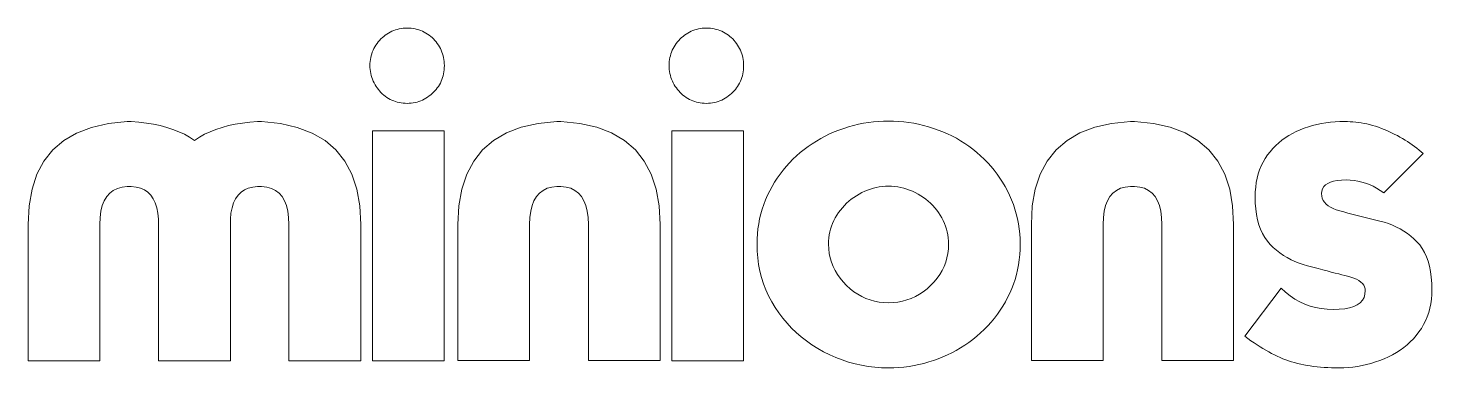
# Model space of a CAD drawing. Extents: x 340 to 400.9, y 519.6 to 534.3.
import ezdxf

# ---------------------------------------------------------------- set-up
doc = ezdxf.new("R2010")
doc.units = 0

msp = doc.modelspace()

# ---------------------------------------------------------------- linework, layer by layer
at = {"color": 7, "lineweight": 13}
for points in [[(358.095886, 532.703308), (358.09375, 532.610962), (358.087341, 532.520752), (358.07663, 532.432739), (358.061646, 532.346802), (358.042389, 532.263062), (358.01886, 532.181396), (357.991028, 532.101929), (357.958923, 532.024597), (357.922516, 531.949402), (357.881866, 531.876343), (357.837494, 531.805664), (357.790009, 531.737793), (357.739441, 531.672607), (357.68573, 531.610168), (357.628906, 531.550415), (357.56897, 531.493408), (357.50592, 531.439087), (357.439789, 531.387512), (357.370514, 531.338684), (357.298126, 531.292603), (357.223389, 531.250061), (357.147125, 531.212036), (357.069305, 531.178467), (356.989899, 531.149353), (356.908966, 531.124756), (356.826477, 531.104614), (356.742401, 531.088928), (356.656799, 531.077759), (356.569611, 531.071045), (356.480896, 531.068848), (356.392273, 531.070984), (356.305389, 531.077393), (356.220245, 531.088074), (356.136871, 531.103088), (356.055237, 531.122314), (355.975372, 531.145874), (355.897247, 531.173706), (355.820862, 531.205811), (355.746246, 531.242188), (355.67337, 531.282837), (355.601013, 531.329041), (355.531738, 531.378174), (355.465576, 531.430237), (355.402527, 531.485229), (355.34259, 531.543091), (355.285767, 531.603882), (355.232086, 531.667664), (355.181488, 531.734253), (355.134003, 531.803833), (355.089661, 531.876343), (355.047119, 531.954651), (355.009094, 532.033936), (354.975525, 532.114197), (354.946442, 532.195435), (354.921814, 532.277649), (354.901672, 532.36084), (354.886017, 532.445007), (354.874817, 532.53009), (354.868103, 532.616211), (354.865875, 532.703308), (354.868011, 532.791992), (354.874451, 532.879211), (354.885132, 532.964783), (354.900116, 533.048889), (354.919403, 533.131348), (354.942932, 533.21228), (354.970764, 533.291687), (355.002869, 533.369507), (355.039246, 533.445801), (355.079926, 533.520508), (355.127869, 533.594727), (355.178375, 533.665649), (355.231384, 533.733276), (355.286957, 533.797607), (355.345032, 533.858582), (355.40564, 533.916321), (355.468781, 533.970703), (355.534454, 534.021729), (355.602661, 534.069519), (355.67337, 534.114014), (355.746246, 534.154663), (355.820862, 534.19104), (355.897247, 534.223145), (355.975372, 534.250977), (356.055237, 534.274536), (356.136871, 534.293762), (356.220245, 534.308777), (356.305389, 534.319458), (356.392273, 534.325867), (356.480896, 534.328003), (356.569611, 534.325867), (356.656799, 534.319458), (356.742401, 534.308777), (356.826477, 534.293762), (356.908966, 534.274536), (356.989899, 534.250977), (357.069305, 534.223145), (357.147125, 534.19104), (357.223419, 534.154663), (357.298126, 534.114014), (357.368744, 534.069519), (357.436676, 534.021729), (357.501862, 533.970703), (357.564301, 533.916321), (357.624054, 533.858582), (357.681061, 533.797607), (357.735352, 533.733276), (357.786896, 533.665649), (357.835754, 533.594727), (357.881866, 533.520508), (357.922516, 533.445801), (357.958923, 533.369507), (357.991028, 533.291687), (358.01886, 533.21228), (358.042389, 533.131348), (358.061646, 533.048889), (358.07663, 532.964783), (358.087341, 532.879211), (358.09375, 532.791992)], [(371.074341, 532.703308), (371.072205, 532.610962), (371.065796, 532.520752), (371.055084, 532.432739), (371.0401, 532.346802), (371.020844, 532.263062), (370.997314, 532.181396), (370.969482, 532.101929), (370.937378, 532.024597), (370.901001, 531.949402), (370.860321, 531.876343), (370.815948, 531.805664), (370.768494, 531.737793), (370.717896, 531.672607), (370.664185, 531.610168), (370.607361, 531.550415), (370.547424, 531.493408), (370.484406, 531.439087), (370.418243, 531.387512), (370.348969, 531.338684), (370.276581, 531.292603), (370.201874, 531.250061), (370.12558, 531.212036), (370.04776, 531.178467), (369.968353, 531.149353), (369.887421, 531.124756), (369.804932, 531.104614), (369.720856, 531.088928), (369.635254, 531.077759), (369.548065, 531.071045), (369.459351, 531.068848), (369.370728, 531.070984), (369.283844, 531.077393), (369.1987, 531.088074), (369.115326, 531.103088), (369.033691, 531.122314), (368.953827, 531.145874), (368.875702, 531.173706), (368.799316, 531.205811), (368.724701, 531.242188), (368.651855, 531.282837), (368.579468, 531.329041), (368.510193, 531.378174), (368.444031, 531.430237), (368.380981, 531.485229), (368.321045, 531.543091), (368.264252, 531.603882), (368.210541, 531.667664), (368.159943, 531.734253), (368.112457, 531.803833), (368.068115, 531.876343), (368.025574, 531.954651), (367.987549, 532.033936), (367.953979, 532.114197), (367.924896, 532.195435), (367.900269, 532.277649), (367.880127, 532.36084), (367.864471, 532.445007), (367.853271, 532.53009), (367.846558, 532.616211), (367.84433, 532.703308), (367.846466, 532.791992), (367.852905, 532.879211), (367.863586, 532.964783), (367.878571, 533.048889), (367.897858, 533.131348), (367.921387, 533.21228), (367.949219, 533.291687), (367.981323, 533.369507), (368.0177, 533.445801), (368.05838, 533.520508), (368.106323, 533.594727), (368.15683, 533.665649), (368.209839, 533.733276), (368.265411, 533.797607), (368.323486, 533.858582), (368.384094, 533.916321), (368.447235, 533.970703), (368.512909, 534.021729), (368.581116, 534.069519), (368.651855, 534.114014), (368.724701, 534.154663), (368.799316, 534.19104), (368.875702, 534.223145), (368.953827, 534.250977), (369.033691, 534.274536), (369.115326, 534.293762), (369.1987, 534.308777), (369.283844, 534.319458), (369.370728, 534.325867), (369.459351, 534.328003), (369.548065, 534.325867), (369.635254, 534.319458), (369.720856, 534.308777), (369.804932, 534.293762), (369.887421, 534.274536), (369.968353, 534.250977), (370.04776, 534.223145), (370.12558, 534.19104), (370.201874, 534.154663), (370.276581, 534.114014), (370.347229, 534.069519), (370.415131, 534.021729), (370.480316, 533.970703), (370.542755, 533.916321), (370.602509, 533.858582), (370.659515, 533.797607), (370.713806, 533.733276), (370.76535, 533.665649), (370.814209, 533.594727), (370.860321, 533.520508), (370.901001, 533.445801), (370.937378, 533.369507), (370.969482, 533.291687), (370.997314, 533.21228), (371.020844, 533.131348), (371.0401, 533.048889), (371.055084, 532.964783), (371.065796, 532.879211), (371.072205, 532.791992)], [(348.814453, 526.048645), (348.814453, 519.919434), (345.691467, 519.919434), (345.691467, 526.048645), (345.66568, 526.309692), (345.619446, 526.544067), (345.552826, 526.75177), (345.465729, 526.932861), (345.358246, 527.087219), (345.230286, 527.214966), (345.08194, 527.31604), (344.913147, 527.390503), (344.723907, 527.438232), (344.514252, 527.459351), (344.339111, 527.459351), (344.113617, 527.435913), (343.911835, 527.381165), (343.733795, 527.295044), (343.579498, 527.177612), (343.448914, 527.02887), (343.342102, 526.848755), (343.259003, 526.63739), (343.199677, 526.394653), (343.164063, 526.120544), (343.152191, 525.815186), (343.152191, 519.919434), (340.03891, 519.919434), (340.03891, 525.815186), (340.081909, 526.621582), (340.210938, 527.348083), (340.425934, 527.994568), (340.726959, 528.561096), (341.113983, 529.047607), (341.587006, 529.454224), (342.146027, 529.780823), (342.791046, 530.027405), (343.522095, 530.194092), (344.339111, 530.280762), (344.514252, 530.280762), (344.849884, 530.255066), (345.171936, 530.216919), (345.480347, 530.166382), (345.775116, 530.103333), (346.056274, 530.027832), (346.323822, 529.93988), (346.577759, 529.839478), (346.818054, 529.726624), (347.044739, 529.601318), (347.257813, 529.463562), (347.469025, 529.601318), (347.694061, 529.726624), (347.932922, 529.839478), (348.185577, 529.93988), (348.452057, 530.027832), (348.73233, 530.103333), (349.026459, 530.166382), (349.334381, 530.216919), (349.656097, 530.255066), (349.991669, 530.280762), (350.166779, 530.280762), (350.983826, 530.194092), (351.714844, 530.027405), (352.359894, 529.780823), (352.918915, 529.454224), (353.391937, 529.047607), (353.778961, 528.561096), (354.079987, 527.994568), (354.294983, 527.348083), (354.423981, 526.621582), (354.46698, 525.815186), (354.46698, 519.919434), (351.353729, 519.919434), (351.353729, 525.815186), (351.341858, 526.120544), (351.306244, 526.394653), (351.246887, 526.63739), (351.163818, 526.848755), (351.056976, 527.02887), (350.926422, 527.177612), (350.772125, 527.295044), (350.594086, 527.381165), (350.392303, 527.435913), (350.166779, 527.459351), (349.991669, 527.459351), (349.782013, 527.438232), (349.592773, 527.390503), (349.423981, 527.31604), (349.275604, 527.214966), (349.147675, 527.087219), (349.040161, 526.932861), (348.953094, 526.75177), (348.886444, 526.544067), (348.84024, 526.309692)], [(358.086182, 529.881897), (358.086182, 519.909668), (354.982635, 519.909668), (354.982635, 529.872131)], [(363.154968, 527.469116), (363.380493, 527.443787), (363.582275, 527.38739), (363.760315, 527.299805), (363.914612, 527.181091), (364.045166, 527.031311), (364.152008, 526.850342), (364.235077, 526.638245), (364.294434, 526.39502), (364.330048, 526.120667), (364.341919, 525.815186), (364.341919, 519.929138), (367.45517, 519.929138), (367.45517, 525.815186), (367.41217, 526.625122), (367.283173, 527.354309), (367.068146, 528.002747), (366.767151, 528.570435), (366.380127, 529.057373), (365.907104, 529.463562), (365.348083, 529.789001), (364.703033, 530.03363), (363.972015, 530.197571), (363.154968, 530.280762), (362.979858, 530.280762), (362.162811, 530.197571), (361.431763, 530.03363), (360.786743, 529.789001), (360.227722, 529.463562), (359.7547, 529.057373), (359.367676, 528.570435), (359.06665, 528.002747), (358.851654, 527.354309), (358.722656, 526.625122), (358.679626, 525.815186), (358.679626, 519.929138), (361.792908, 519.929138), (361.792908, 525.815186), (361.804779, 526.120667), (361.840393, 526.39502), (361.89975, 526.638245), (361.982819, 526.850342), (362.089661, 527.031311), (362.220215, 527.181091), (362.374512, 527.299805), (362.552551, 527.38739), (362.754333, 527.443787), (362.979858, 527.469116)], [(371.064636, 529.881897), (371.064636, 519.909668), (367.96109, 519.909668), (367.96109, 529.872131)], [(377.359283, 519.608093), (377.063232, 519.615112), (376.770477, 519.636108), (376.481049, 519.671143), (376.194916, 519.720154), (375.912079, 519.783203), (375.632568, 519.860229), (375.356384, 519.951294), (375.083466, 520.056396), (374.813873, 520.175476), (374.547607, 520.308594), (374.288422, 520.453796), (374.040131, 520.609375), (373.802734, 520.775269), (373.576263, 520.951477), (373.360657, 521.137939), (373.155975, 521.334778), (372.962158, 521.541931), (372.779266, 521.759338), (372.607239, 521.987122), (372.446136, 522.225159), (372.296417, 522.473267), (372.162445, 522.727173), (372.04425, 522.986938), (371.941803, 523.252563), (371.855103, 523.523987), (371.78418, 523.80127), (371.729034, 524.084412), (371.689606, 524.373352), (371.665985, 524.668152), (371.658081, 524.96875), (371.662659, 525.194824), (371.676392, 525.417847), (371.699249, 525.637695), (371.731262, 525.854492), (371.7724, 526.068115), (371.822723, 526.278687), (371.882141, 526.486084), (371.950745, 526.690369), (372.028473, 526.891602), (372.115356, 527.089661), (372.210205, 527.283569), (372.31189, 527.472229), (372.420349, 527.655579), (372.535645, 527.83374), (372.657745, 528.006592), (372.786652, 528.174255), (372.922363, 528.336609), (373.064911, 528.493774), (373.214233, 528.64563), (373.370392, 528.792236), (373.534119, 528.934753), (373.702362, 529.070496), (373.875031, 529.199402), (374.052216, 529.321472), (374.233826, 529.436768), (374.419952, 529.545288), (374.610535, 529.646912), (374.805603, 529.74176), (375.005157, 529.829834), (375.209167, 529.911072), (375.4198, 529.984985), (375.631409, 530.051147), (375.843994, 530.109558), (376.057556, 530.160156), (376.272064, 530.202942), (376.487549, 530.237976), (376.704041, 530.265198), (376.921478, 530.284668), (377.139893, 530.296326), (377.359283, 530.300232), (377.580505, 530.296326), (377.800598, 530.284668), (378.01947, 530.265198), (378.237213, 530.237976), (378.453796, 530.202942), (378.669189, 530.160156), (378.883423, 530.109558), (379.096497, 530.051147), (379.30838, 529.984985), (379.519104, 529.911072), (379.721375, 529.833435), (379.919556, 529.748413), (380.113647, 529.656006), (380.30365, 529.556152), (380.489563, 529.448914), (380.671417, 529.334351), (380.849152, 529.212341), (381.022827, 529.082947), (381.192383, 528.946167), (381.35788, 528.801941), (381.515778, 528.651733), (381.666504, 528.496887), (381.809998, 528.33728), (381.946289, 528.173096), (382.075409, 528.004211), (382.197296, 527.830627), (382.312012, 527.652405), (382.419525, 527.469482), (382.519806, 527.281921), (382.612915, 527.089661), (382.699799, 526.891602), (382.777527, 526.690369), (382.84613, 526.486084), (382.905579, 526.278687), (382.955872, 526.068115), (382.997009, 525.854492), (383.029022, 525.637695), (383.05191, 525.417847), (383.065613, 525.194824), (383.07019, 524.96875), (383.065704, 524.739136), (383.052277, 524.513428), (383.029907, 524.291626), (382.998596, 524.073669), (382.958313, 523.859619), (382.909088, 523.649475), (382.850891, 523.443237), (382.783752, 523.240906), (382.707703, 523.042419), (382.62265, 522.847839), (382.529449, 522.655518), (382.428864, 522.467651), (382.320862, 522.284241), (382.205475, 522.105347), (382.082703, 521.930847), (381.952515, 521.760925), (381.814941, 521.595398), (381.669983, 521.434387), (381.517639, 521.277893), (381.35788, 521.125793), (381.190643, 520.981506), (381.019714, 520.844421), (380.845062, 520.714539), (380.666748, 520.591858), (380.484711, 520.476379), (380.298981, 520.368103), (380.109558, 520.267029), (379.916443, 520.173157), (379.719635, 520.086426), (379.519104, 520.006958), (379.313629, 519.931152), (379.105835, 519.863342), (378.895691, 519.803528), (378.683197, 519.751709), (378.468384, 519.707825), (378.251221, 519.671875), (378.031738, 519.643982), (377.809937, 519.624023), (377.585754, 519.612061)], [(388.031982, 527.469116), (388.257477, 527.443787), (388.459259, 527.38739), (388.637299, 527.299805), (388.791595, 527.181091), (388.92218, 527.031311), (389.028992, 526.850342), (389.112061, 526.638245), (389.171417, 526.39502), (389.207031, 526.120667), (389.218903, 525.815186), (389.218903, 519.929138), (392.332184, 519.929138), (392.332184, 525.815186), (392.289185, 526.625122), (392.160156, 527.354309), (391.94516, 528.002747), (391.644135, 528.570435), (391.257111, 529.057373), (390.784088, 529.463562), (390.225067, 529.789001), (389.580048, 530.03363), (388.848999, 530.197571), (388.031982, 530.280762), (387.856842, 530.280762), (387.039795, 530.197571), (386.308777, 530.03363), (385.663727, 529.789001), (385.104706, 529.463562), (384.631683, 529.057373), (384.244659, 528.570435), (383.943665, 528.002747), (383.728638, 527.354309), (383.59964, 526.625122), (383.556641, 525.815186), (383.556641, 519.929138), (386.669922, 519.929138), (386.669922, 525.815186), (386.681793, 526.120667), (386.717377, 526.39502), (386.776733, 526.638245), (386.859802, 526.850342), (386.966644, 527.031311), (387.097198, 527.181091), (387.251495, 527.299805), (387.429565, 527.38739), (387.631317, 527.443787), (387.856842, 527.469116)], [(394.394714, 523.06189), (394.583649, 522.88623), (394.780762, 522.729126), (394.986053, 522.590515), (395.199493, 522.470337), (395.421112, 522.368652), (395.65094, 522.285522), (395.888885, 522.220825), (396.13504, 522.174561), (396.389343, 522.146851), (396.651855, 522.137634), (396.916168, 522.145813), (397.152679, 522.170288), (397.361389, 522.211182), (397.542236, 522.268372), (397.695282, 522.341919), (397.820496, 522.431824), (397.917877, 522.538086), (397.987427, 522.660645), (398.029175, 522.799561), (398.043091, 522.954834), (398.0354, 523.038208), (398.012329, 523.117126), (397.973907, 523.191528), (397.920105, 523.261536), (397.850952, 523.326965), (397.766388, 523.388), (397.666473, 523.444519), (397.551178, 523.496582), (397.420532, 523.544128), (397.274506, 523.587219), (397.159119, 523.61438), (397.030884, 523.645203), (396.889801, 523.679749), (396.735901, 523.718018), (396.569153, 523.759949), (396.389557, 523.805542), (396.197113, 523.854858), (395.991821, 523.907898), (395.773712, 523.9646), (395.542725, 524.025024), (395.353119, 524.079895), (395.169525, 524.143372), (394.991974, 524.215332), (394.820465, 524.295898), (394.654968, 524.38501), (394.495514, 524.482666), (394.342072, 524.588928), (394.194702, 524.703735), (394.053345, 524.827087), (393.917999, 524.959045), (393.794159, 525.100464), (393.68335, 525.256348), (393.585571, 525.426575), (393.500824, 525.611267), (393.429108, 525.810303), (393.370453, 526.023743), (393.324829, 526.251587), (393.292236, 526.493835), (393.272675, 526.750488), (393.266144, 527.021545), (393.271515, 527.2323), (393.287567, 527.436401), (393.314331, 527.633911), (393.351776, 527.824768), (393.399933, 528.009033), (393.458801, 528.186707), (393.528351, 528.357727), (393.608612, 528.522156), (393.699585, 528.679993), (393.801239, 528.831177), (393.913422, 528.975159), (394.032013, 529.111328), (394.157043, 529.239746), (394.288483, 529.360413), (394.426331, 529.473267), (394.570618, 529.578369), (394.721313, 529.675659), (394.878448, 529.765137), (395.041992, 529.846863), (395.211945, 529.920776), (395.390686, 529.989197), (395.572693, 530.050415), (395.758026, 530.10437), (395.946686, 530.151184), (396.138641, 530.190796), (396.333893, 530.223145), (396.532471, 530.248352), (396.734344, 530.266357), (396.939514, 530.277161), (397.14801, 530.280762), (397.266907, 530.279114), (397.386169, 530.27417), (397.505859, 530.265869), (397.625916, 530.254333), (397.746338, 530.239441), (397.867188, 530.221252), (397.988403, 530.199707), (398.110016, 530.174927), (398.232025, 530.14679), (398.354401, 530.115356), (398.485352, 530.073547), (398.613586, 530.029785), (398.739105, 529.984009), (398.861877, 529.93634), (398.981934, 529.886719), (399.099274, 529.835205), (399.213867, 529.781677), (399.325745, 529.726196), (399.434906, 529.668823), (399.541351, 529.609497), (399.654785, 529.544495), (399.765503, 529.477966), (399.873505, 529.409851), (399.97876, 529.340149), (400.081299, 529.268982), (400.181122, 529.196167), (400.278229, 529.121826), (400.372589, 529.045959), (400.464233, 528.968506), (400.553162, 528.889526), (398.840851, 527.186951), (398.689667, 527.294189), (398.535767, 527.390076), (398.37912, 527.474731), (398.219757, 527.548096), (398.057678, 527.610168), (397.892883, 527.66095), (397.725342, 527.700439), (397.555084, 527.728638), (397.382111, 527.745605), (397.20639, 527.751221), (397.004913, 527.7453), (396.824615, 527.727478), (396.665558, 527.697815), (396.52771, 527.656311), (396.411041, 527.602844), (396.315613, 527.537598), (396.241364, 527.460449), (396.188354, 527.371399), (396.156525, 527.270508), (396.145935, 527.157776), (396.153809, 527.053955), (396.17746, 526.956604), (396.216858, 526.865601), (396.272034, 526.781067), (396.342957, 526.702942), (396.429626, 526.631226), (396.532074, 526.565979), (396.650269, 526.50708), (396.784241, 526.454651), (396.93399, 526.40863), (397.107239, 526.362244), (397.280731, 526.316406), (397.454376, 526.271179), (397.628235, 526.226501), (397.802307, 526.182434), (397.976532, 526.138977), (398.15097, 526.096069), (398.325623, 526.053711), (398.500427, 526.011963), (398.675476, 525.970825), (398.864899, 525.918091), (399.047913, 525.857178), (399.224487, 525.788147), (399.394623, 525.710876), (399.55838, 525.625427), (399.715698, 525.53186), (399.866577, 525.430115), (400.011078, 525.320129), (400.149109, 525.202026), (400.280762, 525.075745), (400.404602, 524.935852), (400.515411, 524.780762), (400.61319, 524.610535), (400.697937, 524.42511), (400.769623, 524.224487), (400.828308, 524.008667), (400.873932, 523.77771), (400.906525, 523.531555), (400.926086, 523.270264), (400.932587, 522.993774), (400.926941, 522.784607), (400.910034, 522.581238), (400.881805, 522.383789), (400.842316, 522.192078), (400.791534, 522.006287), (400.729462, 521.826294), (400.656097, 521.652161), (400.571442, 521.483826), (400.475525, 521.32135), (400.368317, 521.164734), (400.251648, 521.013062), (400.127411, 520.869324), (399.995605, 520.733643), (399.856171, 520.605896), (399.709167, 520.486145), (399.554565, 520.374329), (399.392395, 520.270508), (399.222626, 520.174683), (399.045258, 520.086853), (398.860321, 520.006958), (398.670898, 519.931152), (398.480103, 519.863342), (398.287964, 519.803528), (398.094452, 519.751709), (397.899597, 519.707825), (397.703339, 519.671875), (397.505737, 519.643982), (397.306793, 519.624023), (397.106476, 519.612061), (396.904785, 519.608093), (396.737152, 519.609436), (396.572845, 519.613525), (396.411835, 519.620361), (396.25412, 519.629883), (396.099731, 519.642151), (395.948639, 519.657104), (395.800842, 519.674805), (395.656372, 519.695251), (395.515198, 519.718384), (395.37735, 519.744263), (395.242004, 519.771362), (395.108429, 519.80188), (394.976624, 519.835938), (394.846527, 519.873474), (394.718201, 519.914551), (394.591644, 519.959106), (394.466797, 520.007141), (394.34375, 520.058716), (394.222412, 520.11377), (394.102844, 520.172363), (393.979675, 520.234741), (393.855347, 520.301147), (393.729858, 520.371704), (393.60318, 520.44635), (393.475342, 520.525024), (393.346313, 520.607849), (393.216156, 520.694702), (393.084808, 520.785706), (392.952301, 520.880737), (392.818634, 520.979858)], [(374.761627, 524.96875), (374.769409, 524.763489), (374.792786, 524.564026), (374.831696, 524.370422), (374.886169, 524.182617), (374.956207, 524.000732), (375.04184, 523.824646), (375.143005, 523.654358), (375.259766, 523.489929), (375.39209, 523.33136), (375.539948, 523.178589), (375.696503, 523.036255), (375.858673, 522.908936), (376.026489, 522.79657), (376.199982, 522.699158), (376.379089, 522.61676), (376.563843, 522.549316), (376.754242, 522.496887), (376.950256, 522.459473), (377.151947, 522.436951), (377.359283, 522.429504), (377.568451, 522.436951), (377.77179, 522.459473), (377.969299, 522.496887), (378.16095, 522.549316), (378.346771, 522.61676), (378.526764, 522.699158), (378.700897, 522.79657), (378.869202, 522.908936), (379.031677, 523.036255), (379.188324, 523.178589), (379.336212, 523.33136), (379.468506, 523.489929), (379.585266, 523.654358), (379.686462, 523.824646), (379.772064, 524.000732), (379.842102, 524.182617), (379.896606, 524.370422), (379.935516, 524.564026), (379.958862, 524.763489), (379.966644, 524.96875), (379.963043, 525.103882), (379.95224, 525.236877), (379.934235, 525.367737), (379.909058, 525.49646), (379.876648, 525.623047), (379.837036, 525.747437), (379.790253, 525.869751), (379.736267, 525.989929), (379.675079, 526.10791), (379.606659, 526.223816), (379.532227, 526.336243), (379.452942, 526.444031), (379.368805, 526.54718), (379.279785, 526.64563), (379.185883, 526.739441), (379.087158, 526.828552), (378.983521, 526.912964), (378.875061, 526.992737), (378.761719, 527.067871), (378.643494, 527.138306), (378.523834, 527.203003), (378.402222, 527.260925), (378.278656, 527.311951), (378.153168, 527.356262), (378.025696, 527.393677), (377.896301, 527.424316), (377.764984, 527.448181), (377.631683, 527.46521), (377.49646, 527.475403), (377.359283, 527.478821), (377.225708, 527.475403), (377.093475, 527.46521), (376.962616, 527.448181), (376.83313, 527.424316), (376.705017, 527.393677), (376.578247, 527.356262), (376.45282, 527.311951), (376.328796, 527.260925), (376.206116, 527.203003), (376.084778, 527.138306), (375.966583, 527.067871), (375.853241, 526.992737), (375.744751, 526.912964), (375.641144, 526.828552), (375.542389, 526.739441), (375.448517, 526.64563), (375.359497, 526.54718), (375.27533, 526.444031), (375.196045, 526.336243), (375.121613, 526.223816), (375.053223, 526.10791), (374.992004, 525.989929), (374.938019, 525.869751), (374.891235, 525.747437), (374.851624, 525.623047), (374.819244, 525.49646), (374.794037, 525.367737), (374.776031, 525.236877), (374.765228, 525.103882)]]:
    msp.add_lwpolyline(points, close=True, dxfattribs=at)

doc.saveas('drawing.dxf')
